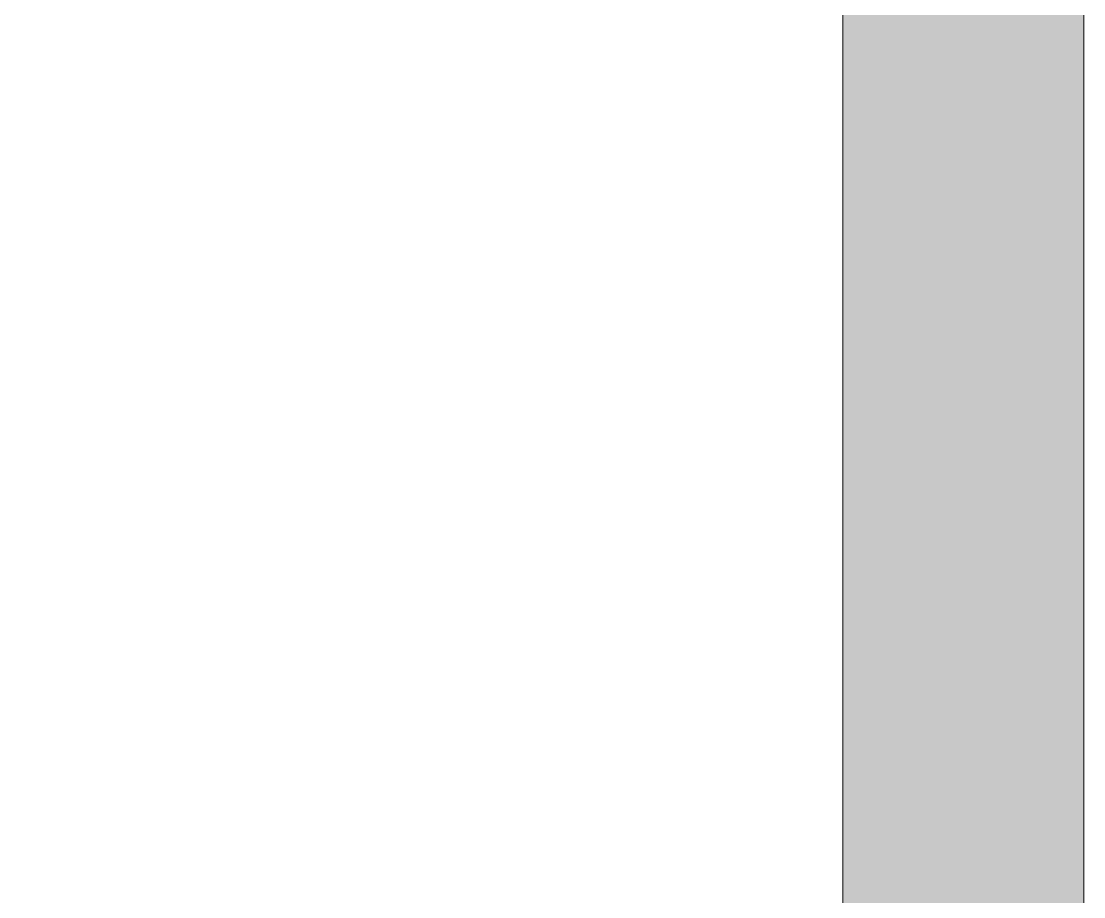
# Model space of a CAD drawing. Header units: millimetres. Extents: x 0 to 586, y 0 to 414.
# Drawn here: x 573.084 to 576.118, y 93.707 to 96.206 of the extents above; entities that cross this region are included whole.
import ezdxf

# ---------------------------------------------------------------- set-up
doc = ezdxf.new("R2010")
doc.units = ezdxf.units.MM

msp = doc.modelspace()

# ---------------------------------------------------------------- hatches: boundary and pattern name
h = msp.add_hatch(color=0)
h.dxf.hatch_style = 2
h.paths.add_polyline_path([(576.117861, 9.514417), (575.429944, 10.205861), (575.429944, 403.877639), (576.117861, 404.569083)])
h = msp.add_hatch(color=0)
h.dxf.hatch_style = 2
h.paths.add_polyline_path([(573.845972, 96.103722), (573.845972, 96.781056)])
h = msp.add_hatch(color=0)
h.dxf.hatch_style = 2
h.paths.add_polyline_path([(573.853028, 95.532222), (573.853028, 96.657583)])
h = msp.add_hatch(color=0)
h.dxf.hatch_style = 2
h.paths.add_polyline_path([(573.853028, 95.532222), (573.853028, 96.657583)])
h = msp.add_hatch(color=0)
h.dxf.hatch_style = 2
h.paths.add_polyline_path([(573.853028, 95.532222), (573.853028, 96.657583)])
h = msp.add_hatch(color=0)
h.dxf.hatch_style = 2
h.paths.add_polyline_path([(573.937694, 95.772111), (573.937694, 96.213083)])
h = msp.add_hatch(color=0)
h.dxf.hatch_style = 2
h.paths.add_polyline_path([(573.941222, 95.863833), (573.941222, 96.2025)])
h = msp.add_hatch(color=0)
h.dxf.hatch_style = 2
h.paths.add_polyline_path([(573.94475, 95.870889), (573.94475, 96.191917)])
h = msp.add_hatch(color=0)
h.dxf.hatch_style = 2
h.paths.add_polyline_path([(573.948278, 95.874417), (573.948278, 96.184861)])
h = msp.add_hatch(color=0)
h.dxf.hatch_style = 2
h.paths.add_polyline_path([(573.948278, 95.874417), (573.948278, 96.184861)])
h = msp.add_hatch(color=0)
h.dxf.hatch_style = 2
h.paths.add_polyline_path([(573.948278, 95.881472), (573.948278, 96.177806)])
h = msp.add_hatch(color=0)
h.dxf.hatch_style = 2
h.paths.add_polyline_path([(573.842444, 96.10725), (573.842444, 96.124889)])
h = msp.add_hatch(color=0)
h.dxf.hatch_style = 2
h.paths.add_polyline_path([(573.842444, 96.10725), (573.842444, 96.124889)])
h = msp.add_hatch(color=0)
h.dxf.hatch_style = 2
h.paths.add_polyline_path([(573.845972, 96.103722), (573.845972, 96.128417)])
h = msp.add_hatch(color=0)
h.dxf.hatch_style = 2
h.paths.add_polyline_path([(573.845972, 96.10725), (573.845972, 96.124889)])
h = msp.add_hatch(color=0)
h.dxf.hatch_style = 2
h.paths.add_polyline_path([(573.845972, 96.10725), (573.845972, 96.124889)])
h = msp.add_hatch(color=0)
h.dxf.hatch_style = 2
h.paths.add_polyline_path([(573.838917, 95.518111), (573.838917, 95.902639)])
h = msp.add_hatch(color=0)
h.dxf.hatch_style = 2
h.paths.add_polyline_path([(573.838917, 95.518111), (573.838917, 95.902639)])
h = msp.add_hatch(color=0)
h.dxf.hatch_style = 2
h.paths.add_polyline_path([(573.842444, 95.521639), (573.842444, 95.913222)])
h = msp.add_hatch(color=0)
h.dxf.hatch_style = 2
h.paths.add_polyline_path([(573.845972, 95.525167), (573.845972, 95.920278)])
h = msp.add_hatch(color=0)
h.dxf.hatch_style = 2
h.paths.add_polyline_path([(573.845972, 95.525167), (573.845972, 95.920278)])
h = msp.add_hatch(color=0)
h.dxf.hatch_style = 2
h.paths.add_polyline_path([(573.845972, 95.521639), (573.845972, 95.913222)])
h = msp.add_hatch(color=0)
h.dxf.hatch_style = 2
h.paths.add_polyline_path([(573.845972, 95.521639), (573.845972, 95.913222)])
h = msp.add_hatch(color=0)
h.dxf.hatch_style = 2
h.paths.add_polyline_path([(573.831861, 95.507528), (573.831861, 95.881472)])
h = msp.add_hatch(color=0)
h.dxf.hatch_style = 2
h.paths.add_polyline_path([(573.831861, 95.507528), (573.831861, 95.881472)])
h = msp.add_hatch(color=0)
h.dxf.hatch_style = 2
h.paths.add_polyline_path([(573.831861, 95.507528), (573.831861, 95.877944)])
h = msp.add_hatch(color=0)
h.dxf.hatch_style = 2
h.paths.add_polyline_path([(573.835389, 95.511056), (573.835389, 95.888528)])
h = msp.add_hatch(color=0)
h.dxf.hatch_style = 2
h.paths.add_polyline_path([(573.835389, 95.511056), (573.835389, 95.888528)])
h = msp.add_hatch(color=0)
h.dxf.hatch_style = 2
h.paths.add_polyline_path([(573.838917, 95.514583), (573.838917, 95.895583)])
h = msp.add_hatch(color=0)
h.dxf.hatch_style = 2
h.paths.add_polyline_path([(573.838917, 95.514583), (573.838917, 95.895583)])
h = msp.add_hatch(color=0)
h.dxf.hatch_style = 2
h.paths.add_polyline_path([(573.824806, 95.500472), (573.824806, 95.846194)])
h = msp.add_hatch(color=0)
h.dxf.hatch_style = 2
h.paths.add_polyline_path([(573.828333, 95.504), (573.828333, 95.856778)])
h = msp.add_hatch(color=0)
h.dxf.hatch_style = 2
h.paths.add_polyline_path([(573.937694, 95.772111), (573.937694, 95.839139)])
h = msp.add_hatch(color=0)
h.dxf.hatch_style = 2
h.paths.add_polyline_path([(573.821278, 95.496944), (573.821278, 95.782694)])
h = msp.add_hatch(color=0)
h.dxf.hatch_style = 2
h.paths.add_polyline_path([(573.821278, 95.496944), (573.821278, 95.782694)])
h = msp.add_hatch(color=0)
h.dxf.hatch_style = 2
h.paths.add_polyline_path([(573.824806, 95.496944), (573.824806, 95.803861)])
h = msp.add_hatch(color=0)
h.dxf.hatch_style = 2
h.paths.add_polyline_path([(573.824806, 95.496944), (573.824806, 95.793278)])
h = msp.add_hatch(color=0)
h.dxf.hatch_style = 2
h.paths.add_polyline_path([(573.94475, 95.78975), (573.94475, 95.807389)])
h = msp.add_hatch(color=0)
h.dxf.hatch_style = 2
h.paths.add_polyline_path([(573.814222, 95.486361), (573.814222, 95.758)])
h = msp.add_hatch(color=0)
h.dxf.hatch_style = 2
h.paths.add_polyline_path([(573.814222, 95.486361), (573.814222, 95.758)])
h = msp.add_hatch(color=0)
h.dxf.hatch_style = 2
h.paths.add_polyline_path([(573.814222, 95.482833), (573.814222, 95.754472)])
h = msp.add_hatch(color=0)
h.dxf.hatch_style = 2
h.paths.add_polyline_path([(573.814222, 95.482833), (573.814222, 95.754472)])
h = msp.add_hatch(color=0)
h.dxf.hatch_style = 2
h.paths.add_polyline_path([(573.81775, 95.489889), (573.81775, 95.765056)])
h = msp.add_hatch(color=0)
h.dxf.hatch_style = 2
h.paths.add_polyline_path([(573.81775, 95.489889), (573.81775, 95.765056)])
h = msp.add_hatch(color=0)
h.dxf.hatch_style = 2
h.paths.add_polyline_path([(573.821278, 95.493417), (573.821278, 95.779167)])
h = msp.add_hatch(color=0)
h.dxf.hatch_style = 2
h.paths.add_polyline_path([(573.083972, 95.458139), (573.083972, 95.733306)])
h = msp.add_hatch(color=0)
h.dxf.hatch_style = 2
h.paths.add_polyline_path([(573.803639, 95.47225), (573.803639, 95.729778)])
h = msp.add_hatch(color=0)
h.dxf.hatch_style = 2
h.paths.add_polyline_path([(573.803639, 95.47225), (573.803639, 95.729778)])
h = msp.add_hatch(color=0)
h.dxf.hatch_style = 2
h.paths.add_polyline_path([(573.803639, 95.47225), (573.803639, 95.72625)])
h = msp.add_hatch(color=0)
h.dxf.hatch_style = 2
h.paths.add_polyline_path([(573.803639, 95.47225), (573.803639, 95.72625)])
h = msp.add_hatch(color=0)
h.dxf.hatch_style = 2
h.paths.add_polyline_path([(573.803639, 95.47225), (573.803639, 95.72625)])
h = msp.add_hatch(color=0)
h.dxf.hatch_style = 2
h.paths.add_polyline_path([(573.803639, 95.47225), (573.803639, 95.72625)])
h = msp.add_hatch(color=0)
h.dxf.hatch_style = 2
h.paths.add_polyline_path([(573.810694, 95.479306), (573.810694, 95.747417)])
h = msp.add_hatch(color=0)
h.dxf.hatch_style = 2
h.paths.add_polyline_path([(573.091028, 95.687444), (573.091028, 95.719194)])
h = msp.add_hatch(color=0)
h.dxf.hatch_style = 2
h.paths.add_polyline_path([(573.091028, 95.6945), (573.091028, 95.715667)])
h = msp.add_hatch(color=0)
h.dxf.hatch_style = 2
h.paths.add_polyline_path([(573.091028, 95.6945), (573.094556, 95.712139)])
h = msp.add_hatch(color=0)
h.dxf.hatch_style = 2
h.paths.add_polyline_path([(573.793056, 95.454611), (573.793056, 95.698028)])
h = msp.add_hatch(color=0)
h.dxf.hatch_style = 2
h.paths.add_polyline_path([(573.796583, 95.458139), (573.796583, 95.705083)])
h = msp.add_hatch(color=0)
h.dxf.hatch_style = 2
h.paths.add_polyline_path([(573.796583, 95.458139), (573.796583, 95.705083)])
h = msp.add_hatch(color=0)
h.dxf.hatch_style = 2
h.paths.add_polyline_path([(573.800111, 95.465194), (573.800111, 95.719194)])
h = msp.add_hatch(color=0)
h.dxf.hatch_style = 2
h.paths.add_polyline_path([(573.091028, 95.436972), (573.091028, 95.687444)])
h = msp.add_hatch(color=0)
h.dxf.hatch_style = 2
h.paths.add_polyline_path([(573.091028, 95.433444), (573.091028, 95.683917)])
h = msp.add_hatch(color=0)
h.dxf.hatch_style = 2
h.paths.add_polyline_path([(573.091028, 95.433444), (573.091028, 95.683917)])
h = msp.add_hatch(color=0)
h.dxf.hatch_style = 2
h.paths.add_polyline_path([(573.094556, 95.429917), (573.094556, 95.676861)])
h = msp.add_hatch(color=0)
h.dxf.hatch_style = 2
h.paths.add_polyline_path([(573.098083, 95.419333), (573.098083, 95.673333)])
h = msp.add_hatch(color=0)
h.dxf.hatch_style = 2
h.paths.add_polyline_path([(573.098083, 94.967778), (573.098083, 95.673333)])
h = msp.add_hatch(color=0)
h.dxf.hatch_style = 2
h.paths.add_polyline_path([(573.098083, 94.967778), (573.098083, 95.673333)])
h = msp.add_hatch(color=0)
h.dxf.hatch_style = 2
h.paths.add_polyline_path([(573.782472, 95.436972), (573.782472, 95.66275)])
h = msp.add_hatch(color=0)
h.dxf.hatch_style = 2
h.paths.add_polyline_path([(573.786, 95.4405), (573.786, 95.666278)])
h = msp.add_hatch(color=0)
h.dxf.hatch_style = 2
h.paths.add_polyline_path([(573.786, 95.4405), (573.786, 95.666278)])
h = msp.add_hatch(color=0)
h.dxf.hatch_style = 2
h.paths.add_polyline_path([(573.112194, 94.974833), (573.112194, 95.652167)])
h = msp.add_hatch(color=0)
h.dxf.hatch_style = 2
h.paths.add_polyline_path([(573.11925, 94.978361), (573.11925, 95.645111)])
h = msp.add_hatch(color=0)
h.dxf.hatch_style = 2
h.paths.add_polyline_path([(573.771889, 95.422861), (573.771889, 95.634528)])
h = msp.add_hatch(color=0)
h.dxf.hatch_style = 2
h.paths.add_polyline_path([(573.771889, 95.422861), (573.771889, 95.634528)])
h = msp.add_hatch(color=0)
h.dxf.hatch_style = 2
h.paths.add_polyline_path([(573.775417, 95.426389), (573.775417, 95.641583)])
h = msp.add_hatch(color=0)
h.dxf.hatch_style = 2
h.paths.add_polyline_path([(573.775417, 95.426389), (573.775417, 95.641583)])
h = msp.add_hatch(color=0)
h.dxf.hatch_style = 2
h.paths.add_polyline_path([(573.778944, 95.433444), (573.778944, 95.652167)])
h = msp.add_hatch(color=0)
h.dxf.hatch_style = 2
h.paths.add_polyline_path([(573.140417, 94.988944), (573.140417, 95.606306)])
h = msp.add_hatch(color=0)
h.dxf.hatch_style = 2
h.paths.add_polyline_path([(573.147472, 94.988944), (573.147472, 95.59925)])
h = msp.add_hatch(color=0)
h.dxf.hatch_style = 2
h.paths.add_polyline_path([(573.764833, 95.40875), (573.764833, 95.616889)])
h = msp.add_hatch(color=0)
h.dxf.hatch_style = 2
h.paths.add_polyline_path([(573.768361, 95.415806), (573.768361, 95.627472)])
h = msp.add_hatch(color=0)
h.dxf.hatch_style = 2
h.paths.add_polyline_path([(573.161583, 94.996), (573.161583, 95.571028)])
h = msp.add_hatch(color=0)
h.dxf.hatch_style = 2
h.paths.add_polyline_path([(573.161583, 94.999528), (573.161583, 95.571028)])
h = msp.add_hatch(color=0)
h.dxf.hatch_style = 2
h.paths.add_polyline_path([(573.736611, 95.366417), (573.736611, 95.560444)])
h = msp.add_hatch(color=0)
h.dxf.hatch_style = 2
h.paths.add_polyline_path([(573.740139, 95.369944), (573.740139, 95.563972)])
h = msp.add_hatch(color=0)
h.dxf.hatch_style = 2
h.paths.add_polyline_path([(573.179222, 95.190028), (573.179222, 95.53575)])
h = msp.add_hatch(color=0)
h.dxf.hatch_style = 2
h.paths.add_polyline_path([(573.179222, 95.190028), (573.179222, 95.53575)])
h = msp.add_hatch(color=0)
h.dxf.hatch_style = 2
h.paths.add_polyline_path([(573.179222, 95.190028), (573.179222, 95.53575)])
h = msp.add_hatch(color=0)
h.dxf.hatch_style = 2
h.paths.add_polyline_path([(573.179222, 95.190028), (573.179222, 95.53575)])
h = msp.add_hatch(color=0)
h.dxf.hatch_style = 2
h.paths.add_polyline_path([(573.179222, 95.239417), (573.179222, 95.53575)])
h = msp.add_hatch(color=0)
h.dxf.hatch_style = 2
h.paths.add_polyline_path([(573.179222, 95.242944), (573.179222, 95.532222)])
h = msp.add_hatch(color=0)
h.dxf.hatch_style = 2
h.paths.add_polyline_path([(573.179222, 95.242944), (573.179222, 95.532222)])
h = msp.add_hatch(color=0)
h.dxf.hatch_style = 2
h.paths.add_polyline_path([(573.179222, 95.242944), (573.179222, 95.532222)])
h = msp.add_hatch(color=0)
h.dxf.hatch_style = 2
h.paths.add_polyline_path([(573.179222, 95.242944), (573.179222, 95.532222)])
h = msp.add_hatch(color=0)
h.dxf.hatch_style = 2
h.paths.add_polyline_path([(573.179222, 95.246472), (573.179222, 95.532222)])
h = msp.add_hatch(color=0)
h.dxf.hatch_style = 2
h.paths.add_polyline_path([(573.179222, 95.489889), (573.179222, 95.532222)])
h = msp.add_hatch(color=0)
h.dxf.hatch_style = 2
h.paths.add_polyline_path([(573.18275, 95.493417), (573.18275, 95.528694)])
h = msp.add_hatch(color=0)
h.dxf.hatch_style = 2
h.paths.add_polyline_path([(573.18275, 95.493417), (573.18275, 95.528694)])
h = msp.add_hatch(color=0)
h.dxf.hatch_style = 2
h.paths.add_polyline_path([(573.186278, 95.500472), (573.186278, 95.521639)])
h = msp.add_hatch(color=0)
h.dxf.hatch_style = 2
h.paths.add_polyline_path([(573.186278, 95.500472), (573.186278, 95.521639)])
h = msp.add_hatch(color=0)
h.dxf.hatch_style = 2
h.paths.add_polyline_path([(573.186278, 95.507528), (573.186278, 95.518111)])
h = msp.add_hatch(color=0)
h.dxf.hatch_style = 2
h.paths.add_polyline_path([(573.186278, 95.507528), (573.186278, 95.518111)])
h = msp.add_hatch(color=0)
h.dxf.hatch_style = 2
h.paths.add_polyline_path([(573.715444, 95.338194), (573.715444, 95.521639)])
h = msp.add_hatch(color=0)
h.dxf.hatch_style = 2
h.paths.add_polyline_path([(573.718972, 95.338194), (573.718972, 95.525167)])
h = msp.add_hatch(color=0)
h.dxf.hatch_style = 2
h.paths.add_polyline_path([(573.718972, 95.338194), (573.718972, 95.521639)])
h = msp.add_hatch(color=0)
h.dxf.hatch_style = 2
h.paths.add_polyline_path([(573.718972, 95.338194), (573.718972, 95.521639)])
h = msp.add_hatch(color=0)
h.dxf.hatch_style = 2
h.paths.add_polyline_path([(573.179222, 95.246472), (573.179222, 95.489889)])
h = msp.add_hatch(color=0)
h.dxf.hatch_style = 2
h.paths.add_polyline_path([(573.18275, 95.25), (573.18275, 95.482833)])
h = msp.add_hatch(color=0)
h.dxf.hatch_style = 2
h.paths.add_polyline_path([(573.18275, 95.25), (573.18275, 95.482833)])
h = msp.add_hatch(color=0)
h.dxf.hatch_style = 2
h.paths.add_polyline_path([(573.687222, 95.309972), (573.687222, 95.479306)])
h = msp.add_hatch(color=0)
h.dxf.hatch_style = 2
h.paths.add_polyline_path([(573.69075, 95.3135), (573.69075, 95.486361)])
h = msp.add_hatch(color=0)
h.dxf.hatch_style = 2
h.paths.add_polyline_path([(573.701333, 95.320556), (573.701333, 95.500472)])
h = msp.add_hatch(color=0)
h.dxf.hatch_style = 2
h.paths.add_polyline_path([(573.704861, 95.324083), (573.704861, 95.504)])
h = msp.add_hatch(color=0)
h.dxf.hatch_style = 2
h.paths.add_polyline_path([(573.186278, 95.257056), (573.186278, 95.468722)])
h = msp.add_hatch(color=0)
h.dxf.hatch_style = 2
h.paths.add_polyline_path([(573.186278, 95.264111), (573.186278, 95.465194)])
h = msp.add_hatch(color=0)
h.dxf.hatch_style = 2
h.paths.add_polyline_path([(573.186278, 95.264111), (573.186278, 95.465194)])
h = msp.add_hatch(color=0)
h.dxf.hatch_style = 2
h.paths.add_polyline_path([(573.189806, 95.267639), (573.189806, 95.465194)])
h = msp.add_hatch(color=0)
h.dxf.hatch_style = 2
h.paths.add_polyline_path([(573.189806, 95.267639), (573.189806, 95.465194)])
h = msp.add_hatch(color=0)
h.dxf.hatch_style = 2
h.paths.add_polyline_path([(573.193333, 95.274694), (573.193333, 95.461667)])
h = msp.add_hatch(color=0)
h.dxf.hatch_style = 2
h.paths.add_polyline_path([(573.193333, 95.274694), (573.193333, 95.461667)])
h = msp.add_hatch(color=0)
h.dxf.hatch_style = 2
h.paths.add_polyline_path([(573.193333, 95.274694), (573.193333, 95.461667)])
h = msp.add_hatch(color=0)
h.dxf.hatch_style = 2
h.paths.add_polyline_path([(573.098083, 94.967778), (573.098083, 95.419333)])
h = msp.add_hatch(color=0)
h.dxf.hatch_style = 2
h.paths.add_polyline_path([(573.648417, 95.433444), (573.651944, 95.415806)])
h = msp.add_hatch(color=0)
h.dxf.hatch_style = 2
h.paths.add_polyline_path([(573.651944, 95.415806), (573.651944, 95.436972)])
h = msp.add_hatch(color=0)
h.dxf.hatch_style = 2
h.paths.add_polyline_path([(573.651944, 95.278222), (573.651944, 95.436972)])
h = msp.add_hatch(color=0)
h.dxf.hatch_style = 2
h.paths.add_polyline_path([(573.655472, 95.28175), (573.655472, 95.444028)])
h = msp.add_hatch(color=0)
h.dxf.hatch_style = 2
h.paths.add_polyline_path([(573.091028, 94.960722), (573.091028, 95.40875)])
h = msp.add_hatch(color=0)
h.dxf.hatch_style = 2
h.paths.add_polyline_path([(573.091028, 94.960722), (573.091028, 95.40875)])
h = msp.add_hatch(color=0)
h.dxf.hatch_style = 2
h.paths.add_polyline_path([(573.091028, 94.96425), (573.091028, 95.40875)])
h = msp.add_hatch(color=0)
h.dxf.hatch_style = 2
h.paths.add_polyline_path([(573.091028, 94.96425), (573.091028, 95.40875)])
h = msp.add_hatch(color=0)
h.dxf.hatch_style = 2
h.paths.add_polyline_path([(573.094556, 94.967778), (573.094556, 95.415806)])
h = msp.add_hatch(color=0)
h.dxf.hatch_style = 2
h.paths.add_polyline_path([(573.094556, 94.967778), (573.094556, 95.415806)])
h = msp.add_hatch(color=0)
h.dxf.hatch_style = 2
h.paths.add_polyline_path([(573.609611, 95.25), (573.609611, 95.387583)])
h = msp.add_hatch(color=0)
h.dxf.hatch_style = 2
h.paths.add_polyline_path([(573.613139, 95.25), (573.613139, 95.391111)])
h = msp.add_hatch(color=0)
h.dxf.hatch_style = 2
h.paths.add_polyline_path([(573.613139, 95.25), (573.613139, 95.391111)])
h = msp.add_hatch(color=0)
h.dxf.hatch_style = 2
h.paths.add_polyline_path([(573.620194, 95.253528), (573.620194, 95.401694)])
h = msp.add_hatch(color=0)
h.dxf.hatch_style = 2
h.paths.add_polyline_path([(573.62725, 95.257056), (573.62725, 95.40875)])
h = msp.add_hatch(color=0)
h.dxf.hatch_style = 2
h.paths.add_polyline_path([(573.62725, 95.257056), (573.62725, 95.40875)])
h = msp.add_hatch(color=0)
h.dxf.hatch_style = 2
h.paths.add_polyline_path([(573.634306, 95.260583), (573.634306, 95.415806)])
h = msp.add_hatch(color=0)
h.dxf.hatch_style = 2
h.paths.add_polyline_path([(573.634306, 95.260583), (573.634306, 95.415806)])
h = msp.add_hatch(color=0)
h.dxf.hatch_style = 2
h.paths.add_polyline_path([(573.637833, 95.267639), (573.637833, 95.415806)])
h = msp.add_hatch(color=0)
h.dxf.hatch_style = 2
h.paths.add_polyline_path([(573.637833, 95.267639), (573.637833, 95.415806)])
h = msp.add_hatch(color=0)
h.dxf.hatch_style = 2
h.paths.add_polyline_path([(573.641361, 95.271167), (573.641361, 95.415806)])
h = msp.add_hatch(color=0)
h.dxf.hatch_style = 2
h.paths.add_polyline_path([(573.641361, 95.271167), (573.641361, 95.415806)])
h = msp.add_hatch(color=0)
h.dxf.hatch_style = 2
h.paths.add_polyline_path([(573.644889, 95.274694), (573.644889, 95.415806)])
h = msp.add_hatch(color=0)
h.dxf.hatch_style = 2
h.paths.add_polyline_path([(573.644889, 95.274694), (573.644889, 95.415806)])
h = msp.add_hatch(color=0)
h.dxf.hatch_style = 2
h.paths.add_polyline_path([(573.644889, 95.274694), (573.644889, 95.415806)])
h = msp.add_hatch(color=0)
h.dxf.hatch_style = 2
h.paths.add_polyline_path([(573.644889, 95.274694), (573.644889, 95.415806)])
h = msp.add_hatch(color=0)
h.dxf.hatch_style = 2
h.paths.add_polyline_path([(573.648417, 95.278222), (573.648417, 95.415806)])
h = msp.add_hatch(color=0)
h.dxf.hatch_style = 2
h.paths.add_polyline_path([(573.648417, 95.278222), (573.648417, 95.415806)])
h = msp.add_hatch(color=0)
h.dxf.hatch_style = 2
h.paths.add_polyline_path([(573.648417, 95.278222), (573.648417, 95.415806)])
h = msp.add_hatch(color=0)
h.dxf.hatch_style = 2
h.paths.add_polyline_path([(573.648417, 95.278222), (573.648417, 95.415806)])
h = msp.add_hatch(color=0)
h.dxf.hatch_style = 2
h.paths.add_polyline_path([(573.651944, 95.278222), (573.651944, 95.415806)])
h = msp.add_hatch(color=0)
h.dxf.hatch_style = 2
h.paths.add_polyline_path([(573.584917, 95.25), (573.584917, 95.359361)])
h = msp.add_hatch(color=0)
h.dxf.hatch_style = 2
h.paths.add_polyline_path([(573.584917, 95.25), (573.584917, 95.359361)])
h = msp.add_hatch(color=0)
h.dxf.hatch_style = 2
h.paths.add_polyline_path([(573.599028, 95.25), (573.599028, 95.373472)])
h = msp.add_hatch(color=0)
h.dxf.hatch_style = 2
h.paths.add_polyline_path([(573.599028, 95.25), (573.599028, 95.373472)])
h = msp.add_hatch(color=0)
h.dxf.hatch_style = 2
h.paths.add_polyline_path([(573.56375, 95.228833), (573.56375, 95.327611)])
h = msp.add_hatch(color=0)
h.dxf.hatch_style = 2
h.paths.add_polyline_path([(573.50025, 95.182972), (573.50025, 95.295861)])
h = msp.add_hatch(color=0)
h.dxf.hatch_style = 2
h.paths.add_polyline_path([(573.50025, 95.182972), (573.50025, 95.295861)])
h = msp.add_hatch(color=0)
h.dxf.hatch_style = 2
h.paths.add_polyline_path([(573.503778, 95.1865), (573.503778, 95.299389)])
h = msp.add_hatch(color=0)
h.dxf.hatch_style = 2
h.paths.add_polyline_path([(573.503778, 95.1865), (573.503778, 95.299389)])
h = msp.add_hatch(color=0)
h.dxf.hatch_style = 2
h.paths.add_polyline_path([(573.503778, 95.1865), (573.503778, 95.299389)])
h = msp.add_hatch(color=0)
h.dxf.hatch_style = 2
h.paths.add_polyline_path([(573.503778, 95.285278), (573.503778, 95.299389)])
h = msp.add_hatch(color=0)
h.dxf.hatch_style = 2
h.paths.add_polyline_path([(573.507306, 95.288806), (573.507306, 95.299389)])
h = msp.add_hatch(color=0)
h.dxf.hatch_style = 2
h.paths.add_polyline_path([(573.507306, 95.288806), (573.510833, 95.299389)])
h = msp.add_hatch(color=0)
h.dxf.hatch_style = 2
h.paths.add_polyline_path([(573.556694, 95.285278), (573.556694, 95.3135)])
h = msp.add_hatch(color=0)
h.dxf.hatch_style = 2
h.paths.add_polyline_path([(573.556694, 95.221778), (573.556694, 95.3135)])
h = msp.add_hatch(color=0)
h.dxf.hatch_style = 2
h.paths.add_polyline_path([(573.560222, 95.225306), (573.560222, 95.324083)])
h = msp.add_hatch(color=0)
h.dxf.hatch_style = 2
h.paths.add_polyline_path([(573.419111, 95.239417), (573.419111, 95.267639)])
h = msp.add_hatch(color=0)
h.dxf.hatch_style = 2
h.paths.add_polyline_path([(573.419111, 95.239417), (573.419111, 95.267639)])
h = msp.add_hatch(color=0)
h.dxf.hatch_style = 2
h.paths.add_polyline_path([(573.419111, 95.239417), (573.419111, 95.267639)])
h = msp.add_hatch(color=0)
h.dxf.hatch_style = 2
h.paths.add_polyline_path([(573.419111, 95.140639), (573.419111, 95.267639)])
h = msp.add_hatch(color=0)
h.dxf.hatch_style = 2
h.paths.add_polyline_path([(573.422639, 95.144167), (573.422639, 95.271167)])
h = msp.add_hatch(color=0)
h.dxf.hatch_style = 2
h.paths.add_polyline_path([(573.422639, 95.144167), (573.422639, 95.271167)])
h = msp.add_hatch(color=0)
h.dxf.hatch_style = 2
h.paths.add_polyline_path([(573.426167, 95.144167), (573.426167, 95.274694)])
h = msp.add_hatch(color=0)
h.dxf.hatch_style = 2
h.paths.add_polyline_path([(573.426167, 95.144167), (573.426167, 95.274694)])
h = msp.add_hatch(color=0)
h.dxf.hatch_style = 2
h.paths.add_polyline_path([(573.433222, 95.147694), (573.433222, 95.274694)])
h = msp.add_hatch(color=0)
h.dxf.hatch_style = 2
h.paths.add_polyline_path([(573.450861, 95.158278), (573.450861, 95.271167)])
h = msp.add_hatch(color=0)
h.dxf.hatch_style = 2
h.paths.add_polyline_path([(573.454389, 95.158278), (573.454389, 95.271167)])
h = msp.add_hatch(color=0)
h.dxf.hatch_style = 2
h.paths.add_polyline_path([(573.472028, 95.165333), (573.472028, 95.274694)])
h = msp.add_hatch(color=0)
h.dxf.hatch_style = 2
h.paths.add_polyline_path([(573.475556, 95.168861), (573.475556, 95.274694)])
h = msp.add_hatch(color=0)
h.dxf.hatch_style = 2
h.paths.add_polyline_path([(573.475556, 95.168861), (573.475556, 95.274694)])
h = msp.add_hatch(color=0)
h.dxf.hatch_style = 2
h.paths.add_polyline_path([(573.475556, 95.168861), (573.475556, 95.274694)])
h = msp.add_hatch(color=0)
h.dxf.hatch_style = 2
h.paths.add_polyline_path([(573.475556, 95.168861), (573.475556, 95.274694)])
h = msp.add_hatch(color=0)
h.dxf.hatch_style = 2
h.paths.add_polyline_path([(573.482611, 95.172389), (573.482611, 95.28175)])
h = msp.add_hatch(color=0)
h.dxf.hatch_style = 2
h.paths.add_polyline_path([(573.482611, 95.172389), (573.482611, 95.28175)])
h = msp.add_hatch(color=0)
h.dxf.hatch_style = 2
h.paths.add_polyline_path([(573.486139, 95.175917), (573.486139, 95.28175)])
h = msp.add_hatch(color=0)
h.dxf.hatch_style = 2
h.paths.add_polyline_path([(573.496722, 95.179444), (573.496722, 95.292333)])
h = msp.add_hatch(color=0)
h.dxf.hatch_style = 2
h.paths.add_polyline_path([(573.503778, 95.1865), (573.503778, 95.285278)])
h = msp.add_hatch(color=0)
h.dxf.hatch_style = 2
h.paths.add_polyline_path([(573.507306, 95.1865), (573.507306, 95.274694)])
h = msp.add_hatch(color=0)
h.dxf.hatch_style = 2
h.paths.add_polyline_path([(573.510833, 95.1865), (573.510833, 95.271167)])
h = msp.add_hatch(color=0)
h.dxf.hatch_style = 2
h.paths.add_polyline_path([(573.510833, 95.1865), (573.510833, 95.271167)])
h = msp.add_hatch(color=0)
h.dxf.hatch_style = 2
h.paths.add_polyline_path([(573.528472, 95.200611), (573.528472, 95.274694)])
h = msp.add_hatch(color=0)
h.dxf.hatch_style = 2
h.paths.add_polyline_path([(573.528472, 95.200611), (573.528472, 95.274694)])
h = msp.add_hatch(color=0)
h.dxf.hatch_style = 2
h.paths.add_polyline_path([(573.528472, 95.200611), (573.528472, 95.274694)])
h = msp.add_hatch(color=0)
h.dxf.hatch_style = 2
h.paths.add_polyline_path([(573.532, 95.200611), (573.532, 95.278222)])
h = msp.add_hatch(color=0)
h.dxf.hatch_style = 2
h.paths.add_polyline_path([(573.532, 95.200611), (573.532, 95.278222)])
h = msp.add_hatch(color=0)
h.dxf.hatch_style = 2
h.paths.add_polyline_path([(573.535528, 95.204139), (573.535528, 95.278222)])
h = msp.add_hatch(color=0)
h.dxf.hatch_style = 2
h.paths.add_polyline_path([(573.535528, 95.204139), (573.535528, 95.278222)])
h = msp.add_hatch(color=0)
h.dxf.hatch_style = 2
h.paths.add_polyline_path([(573.539056, 95.207667), (573.539056, 95.28175)])
h = msp.add_hatch(color=0)
h.dxf.hatch_style = 2
h.paths.add_polyline_path([(573.549639, 95.214722), (573.549639, 95.285278)])
h = msp.add_hatch(color=0)
h.dxf.hatch_style = 2
h.paths.add_polyline_path([(573.553167, 95.21825), (573.553167, 95.285278)])
h = msp.add_hatch(color=0)
h.dxf.hatch_style = 2
h.paths.add_polyline_path([(573.553167, 95.21825), (573.553167, 95.285278)])
h = msp.add_hatch(color=0)
h.dxf.hatch_style = 2
h.paths.add_polyline_path([(573.556694, 95.221778), (573.556694, 95.285278)])
h = msp.add_hatch(color=0)
h.dxf.hatch_style = 2
h.paths.add_polyline_path([(573.556694, 95.221778), (573.556694, 95.285278)])
h = msp.add_hatch(color=0)
h.dxf.hatch_style = 2
h.paths.add_polyline_path([(573.556694, 95.221778), (573.556694, 95.285278)])
h = msp.add_hatch(color=0)
h.dxf.hatch_style = 2
h.paths.add_polyline_path([(573.397944, 95.235889), (573.397944, 95.25)])
h = msp.add_hatch(color=0)
h.dxf.hatch_style = 2
h.paths.add_polyline_path([(573.397944, 95.235889), (573.397944, 95.25)])
h = msp.add_hatch(color=0)
h.dxf.hatch_style = 2
h.paths.add_polyline_path([(573.401472, 95.235889), (573.401472, 95.253528)])
h = msp.add_hatch(color=0)
h.dxf.hatch_style = 2
h.paths.add_polyline_path([(573.401472, 95.235889), (573.401472, 95.253528)])
h = msp.add_hatch(color=0)
h.dxf.hatch_style = 2
h.paths.add_polyline_path([(573.405, 95.235889), (573.405, 95.257056)])
h = msp.add_hatch(color=0)
h.dxf.hatch_style = 2
h.paths.add_polyline_path([(573.405, 95.235889), (573.405, 95.257056)])
h = msp.add_hatch(color=0)
h.dxf.hatch_style = 2
h.paths.add_polyline_path([(573.408528, 95.235889), (573.408528, 95.257056)])
h = msp.add_hatch(color=0)
h.dxf.hatch_style = 2
h.paths.add_polyline_path([(573.408528, 95.235889), (573.408528, 95.257056)])
h = msp.add_hatch(color=0)
h.dxf.hatch_style = 2
h.paths.add_polyline_path([(573.408528, 95.235889), (573.408528, 95.257056)])
h = msp.add_hatch(color=0)
h.dxf.hatch_style = 2
h.paths.add_polyline_path([(573.408528, 95.235889), (573.408528, 95.257056)])
h = msp.add_hatch(color=0)
h.dxf.hatch_style = 2
h.paths.add_polyline_path([(573.415583, 95.235889), (573.415583, 95.260583)])
h = msp.add_hatch(color=0)
h.dxf.hatch_style = 2
h.paths.add_polyline_path([(573.415583, 95.235889), (573.415583, 95.260583)])
h = msp.add_hatch(color=0)
h.dxf.hatch_style = 2
h.paths.add_polyline_path([(573.415583, 95.235889), (573.415583, 95.260583)])
h = msp.add_hatch(color=0)
h.dxf.hatch_style = 2
h.paths.add_polyline_path([(573.415583, 95.235889), (573.415583, 95.260583)])
h = msp.add_hatch(color=0)
h.dxf.hatch_style = 2
h.paths.add_polyline_path([(573.419111, 95.140639), (573.419111, 95.239417)])
h = msp.add_hatch(color=0)
h.dxf.hatch_style = 2
h.paths.add_polyline_path([(573.419111, 95.140639), (573.419111, 95.239417)])
h = msp.add_hatch(color=0)
h.dxf.hatch_style = 2
h.paths.add_polyline_path([(573.419111, 95.140639), (573.419111, 95.239417)])
h = msp.add_hatch(color=0)
h.dxf.hatch_style = 2
h.paths.add_polyline_path([(573.514361, 95.190028), (573.514361, 95.264111)])
h = msp.add_hatch(color=0)
h.dxf.hatch_style = 2
h.paths.add_polyline_path([(573.30975, 95.080667), (573.30975, 95.207667)])
h = msp.add_hatch(color=0)
h.dxf.hatch_style = 2
h.paths.add_polyline_path([(573.313278, 95.084194), (573.313278, 95.211194)])
h = msp.add_hatch(color=0)
h.dxf.hatch_style = 2
h.paths.add_polyline_path([(573.313278, 95.084194), (573.313278, 95.211194)])
h = msp.add_hatch(color=0)
h.dxf.hatch_style = 2
h.paths.add_polyline_path([(573.316806, 95.087722), (573.316806, 95.214722)])
h = msp.add_hatch(color=0)
h.dxf.hatch_style = 2
h.paths.add_polyline_path([(573.316806, 95.087722), (573.316806, 95.214722)])
h = msp.add_hatch(color=0)
h.dxf.hatch_style = 2
h.paths.add_polyline_path([(573.320333, 95.09125), (573.320333, 95.214722)])
h = msp.add_hatch(color=0)
h.dxf.hatch_style = 2
h.paths.add_polyline_path([(573.345028, 95.101833), (573.345028, 95.211194)])
h = msp.add_hatch(color=0)
h.dxf.hatch_style = 2
h.paths.add_polyline_path([(573.345028, 95.101833), (573.345028, 95.211194)])
h = msp.add_hatch(color=0)
h.dxf.hatch_style = 2
h.paths.add_polyline_path([(573.345028, 95.101833), (573.345028, 95.211194)])
h = msp.add_hatch(color=0)
h.dxf.hatch_style = 2
h.paths.add_polyline_path([(573.348556, 95.105361), (573.348556, 95.211194)])
h = msp.add_hatch(color=0)
h.dxf.hatch_style = 2
h.paths.add_polyline_path([(573.362667, 95.112417), (573.362667, 95.211194)])
h = msp.add_hatch(color=0)
h.dxf.hatch_style = 2
h.paths.add_polyline_path([(573.369722, 95.115944), (573.369722, 95.211194)])
h = msp.add_hatch(color=0)
h.dxf.hatch_style = 2
h.paths.add_polyline_path([(573.383833, 95.123), (573.383833, 95.211194)])
h = msp.add_hatch(color=0)
h.dxf.hatch_style = 2
h.paths.add_polyline_path([(573.387361, 95.123), (573.387361, 95.211194)])
h = msp.add_hatch(color=0)
h.dxf.hatch_style = 2
h.paths.add_polyline_path([(573.387361, 95.123), (573.387361, 95.211194)])
h = msp.add_hatch(color=0)
h.dxf.hatch_style = 2
h.paths.add_polyline_path([(573.387361, 95.126528), (573.387361, 95.211194)])
h = msp.add_hatch(color=0)
h.dxf.hatch_style = 2
h.paths.add_polyline_path([(573.387361, 95.126528), (573.387361, 95.211194)])
h = msp.add_hatch(color=0)
h.dxf.hatch_style = 2
h.paths.add_polyline_path([(573.390889, 95.126528), (573.390889, 95.211194)])
h = msp.add_hatch(color=0)
h.dxf.hatch_style = 2
h.paths.add_polyline_path([(573.390889, 95.126528), (573.390889, 95.211194)])
h = msp.add_hatch(color=0)
h.dxf.hatch_style = 2
h.paths.add_polyline_path([(573.397944, 95.130056), (573.397944, 95.21825)])
h = msp.add_hatch(color=0)
h.dxf.hatch_style = 2
h.paths.add_polyline_path([(573.397944, 95.130056), (573.397944, 95.21825)])
h = msp.add_hatch(color=0)
h.dxf.hatch_style = 2
h.paths.add_polyline_path([(573.401472, 95.133583), (573.401472, 95.221778)])
h = msp.add_hatch(color=0)
h.dxf.hatch_style = 2
h.paths.add_polyline_path([(573.401472, 95.133583), (573.401472, 95.221778)])
h = msp.add_hatch(color=0)
h.dxf.hatch_style = 2
h.paths.add_polyline_path([(573.405, 95.133583), (573.405, 95.225306)])
h = msp.add_hatch(color=0)
h.dxf.hatch_style = 2
h.paths.add_polyline_path([(573.405, 95.133583), (573.405, 95.225306)])
h = msp.add_hatch(color=0)
h.dxf.hatch_style = 2
h.paths.add_polyline_path([(573.408528, 95.137111), (573.408528, 95.228833)])
h = msp.add_hatch(color=0)
h.dxf.hatch_style = 2
h.paths.add_polyline_path([(573.408528, 95.137111), (573.408528, 95.228833)])
h = msp.add_hatch(color=0)
h.dxf.hatch_style = 2
h.paths.add_polyline_path([(573.408528, 95.137111), (573.408528, 95.228833)])
h = msp.add_hatch(color=0)
h.dxf.hatch_style = 2
h.paths.add_polyline_path([(573.408528, 95.137111), (573.408528, 95.228833)])
h = msp.add_hatch(color=0)
h.dxf.hatch_style = 2
h.paths.add_polyline_path([(573.415583, 95.137111), (573.415583, 95.232361)])
h = msp.add_hatch(color=0)
h.dxf.hatch_style = 2
h.paths.add_polyline_path([(573.415583, 95.137111), (573.415583, 95.232361)])
h = msp.add_hatch(color=0)
h.dxf.hatch_style = 2
h.paths.add_polyline_path([(573.415583, 95.137111), (573.415583, 95.232361)])
h = msp.add_hatch(color=0)
h.dxf.hatch_style = 2
h.paths.add_polyline_path([(573.415583, 95.137111), (573.415583, 95.232361)])
h = msp.add_hatch(color=0)
h.dxf.hatch_style = 2
h.paths.add_polyline_path([(573.249778, 95.063028), (573.249778, 95.175917)])
h = msp.add_hatch(color=0)
h.dxf.hatch_style = 2
h.paths.add_polyline_path([(573.260361, 95.0595), (573.260361, 95.182972)])
h = msp.add_hatch(color=0)
h.dxf.hatch_style = 2
h.paths.add_polyline_path([(573.267417, 95.0595), (573.267417, 95.1865)])
h = msp.add_hatch(color=0)
h.dxf.hatch_style = 2
h.paths.add_polyline_path([(573.267417, 95.0595), (573.267417, 95.1865)])
h = msp.add_hatch(color=0)
h.dxf.hatch_style = 2
h.paths.add_polyline_path([(573.274472, 95.0595), (573.274472, 95.190028)])
h = msp.add_hatch(color=0)
h.dxf.hatch_style = 2
h.paths.add_polyline_path([(573.172167, 95.003056), (573.172167, 95.158278)])
h = msp.add_hatch(color=0)
h.dxf.hatch_style = 2
h.paths.add_polyline_path([(573.179222, 95.006583), (573.179222, 95.151222)])
h = msp.add_hatch(color=0)
h.dxf.hatch_style = 2
h.paths.add_polyline_path([(573.179222, 95.006583), (573.179222, 95.151222)])
h = msp.add_hatch(color=0)
h.dxf.hatch_style = 2
h.paths.add_polyline_path([(573.179222, 95.006583), (573.179222, 95.151222)])
h = msp.add_hatch(color=0)
h.dxf.hatch_style = 2
h.paths.add_polyline_path([(573.179222, 95.006583), (573.179222, 95.151222)])
h = msp.add_hatch(color=0)
h.dxf.hatch_style = 2
h.paths.add_polyline_path([(573.179222, 95.006583), (573.179222, 95.151222)])
h = msp.add_hatch(color=0)
h.dxf.hatch_style = 2
h.paths.add_polyline_path([(573.179222, 95.006583), (573.179222, 95.151222)])
h = msp.add_hatch(color=0)
h.dxf.hatch_style = 2
h.paths.add_polyline_path([(573.179222, 95.010111), (573.179222, 95.151222)])
h = msp.add_hatch(color=0)
h.dxf.hatch_style = 2
h.paths.add_polyline_path([(573.179222, 95.010111), (573.179222, 95.151222)])
h = msp.add_hatch(color=0)
h.dxf.hatch_style = 2
h.paths.add_polyline_path([(573.179222, 95.010111), (573.179222, 95.147694)])
h = msp.add_hatch(color=0)
h.dxf.hatch_style = 2
h.paths.add_polyline_path([(573.179222, 95.010111), (573.179222, 95.147694)])
h = msp.add_hatch(color=0)
h.dxf.hatch_style = 2
h.paths.add_polyline_path([(573.179222, 95.010111), (573.179222, 95.147694)])
h = msp.add_hatch(color=0)
h.dxf.hatch_style = 2
h.paths.add_polyline_path([(573.179222, 95.010111), (573.179222, 95.147694)])
h = msp.add_hatch(color=0)
h.dxf.hatch_style = 2
h.paths.add_polyline_path([(573.18275, 95.010111), (573.18275, 95.147694)])
h = msp.add_hatch(color=0)
h.dxf.hatch_style = 2
h.paths.add_polyline_path([(573.18275, 95.010111), (573.18275, 95.147694)])
h = msp.add_hatch(color=0)
h.dxf.hatch_style = 2
h.paths.add_polyline_path([(573.186278, 95.013639), (573.186278, 95.147694)])
h = msp.add_hatch(color=0)
h.dxf.hatch_style = 2
h.paths.add_polyline_path([(573.186278, 95.013639), (573.186278, 95.147694)])
h = msp.add_hatch(color=0)
h.dxf.hatch_style = 2
h.paths.add_polyline_path([(573.186278, 95.013639), (573.186278, 95.144167)])
h = msp.add_hatch(color=0)
h.dxf.hatch_style = 2
h.paths.add_polyline_path([(573.186278, 95.013639), (573.186278, 95.144167)])
h = msp.add_hatch(color=0)
h.dxf.hatch_style = 2
h.paths.add_polyline_path([(573.189806, 95.013639), (573.189806, 95.144167)])
h = msp.add_hatch(color=0)
h.dxf.hatch_style = 2
h.paths.add_polyline_path([(573.189806, 95.013639), (573.189806, 95.144167)])
h = msp.add_hatch(color=0)
h.dxf.hatch_style = 2
h.paths.add_polyline_path([(573.193333, 95.017167), (573.193333, 95.147694)])
h = msp.add_hatch(color=0)
h.dxf.hatch_style = 2
h.paths.add_polyline_path([(573.193333, 95.017167), (573.193333, 95.147694)])
h = msp.add_hatch(color=0)
h.dxf.hatch_style = 2
h.paths.add_polyline_path([(573.193333, 95.017167), (573.193333, 95.147694)])
h = msp.add_hatch(color=0)
h.dxf.hatch_style = 2
h.paths.add_polyline_path([(573.193333, 95.017167), (573.193333, 95.147694)])
h = msp.add_hatch(color=0)
h.dxf.hatch_style = 2
h.paths.add_polyline_path([(573.200389, 95.024222), (573.200389, 95.151222)])
h = msp.add_hatch(color=0)
h.dxf.hatch_style = 2
h.paths.add_polyline_path([(573.242722, 95.055972), (573.242722, 95.172389)])

# ---------------------------------------------------------------- linework, layer by layer
at = {"color": 0, "lineweight": 0}
msp.add_lwpolyline([(576.117861, 9.514417), (575.429944, 10.205861), (575.429944, 403.877639), (576.117861, 404.569083)], close=True, dxfattribs=at)

doc.saveas('drawing.dxf')
